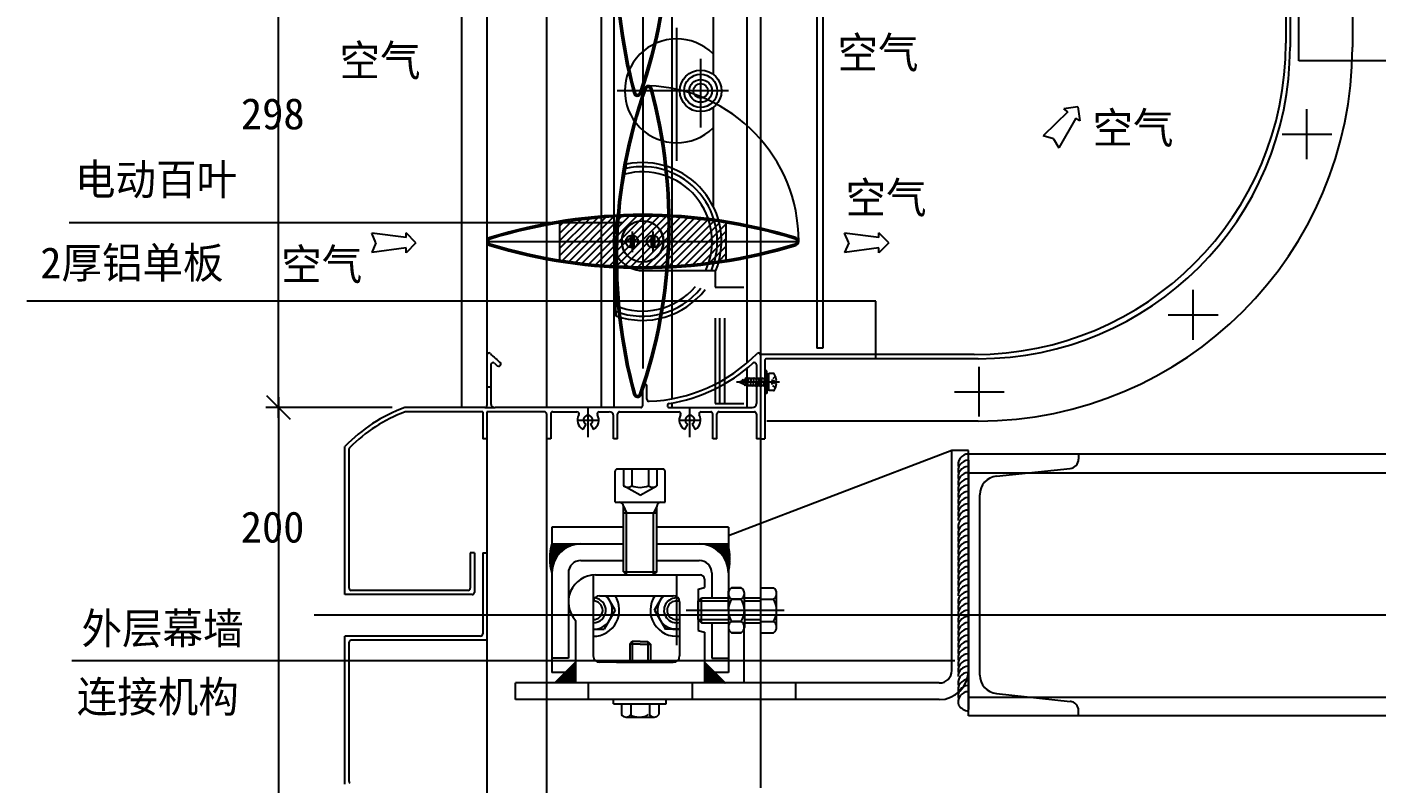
# Model space of a CAD drawing. Header units: metres. Extents: x 5548 to 7378, y 3271 to 4578.
# Drawn here: x 5577 to 6226, y 3837 to 4201 of the extents above; entities that cross this region are included whole.
import ezdxf

# ---------------------------------------------------------------- set-up
doc = ezdxf.new("R2010")
doc.units = ezdxf.units.M
for name, color, linetype in [('1', 1, 'Continuous'), ('10', 1, 'Continuous'), ('4', 4, 'Continuous'), ('DIM', 4, 'Continuous'), ('H', 4, 'Continuous'), ('型材', 1, 'Continuous'), ('点划线', 1, 'Continuous'), ('虚线', 5, 'Continuous')]:
    doc.layers.add(name, color=color, linetype=linetype)

# ---------------------------------------------------------------- blocks, each defined once
blk = doc.blocks.new('_ArchTick')
at = {"color": 0, "linetype": 'ByBlock'}
blk.add_lwpolyline([(-0.5, -0.5), (0.5, 0.5)], dxfattribs=at)

msp = doc.modelspace()

# ---------------------------------------------------------------- hatches: boundary and pattern name
h = msp.add_hatch()
h.set_pattern_fill('HEX', scale=15)
h.paths.add_polyline_path([(5956.74, 4046.43), (5959.74, 4046.43), (5959.74, 4247.83), (5956.74, 4247.83)])
h.paths.add_polyline_path([(5959.74, 4296.83), (5945.4, 4296.83), (5945.4, 4293.83), (5956.74, 4293.83), (5956.74, 4247.83), (5959.74, 4247.83)])
h = msp.add_hatch()
h.set_pattern_fill('SOLID')
h.paths.add_polyline_path([(5843.24, 3952.23), (5829.24, 3952.23, 0.13), (5829.24, 3938.23, -0.41)])
h = msp.add_hatch()
h.set_pattern_fill('SOLID')
h.paths.add_polyline_path([(5900.24, 3952.23), (5914.24, 3952.23, -0.13), (5914.24, 3938.23, 0.41)])
h = msp.add_hatch()
h.set_pattern_fill('SOLID')
h.paths.add_polyline_path([(5840.74, 3895.23), (5830.74, 3885.23), (5840.74, 3885.23)])
h = msp.add_hatch()
h.set_pattern_fill('SOLID')
h.paths.add_polyline_path([(5902.74, 3895.23), (5912.74, 3885.23), (5902.74, 3885.23)])
at = {"layer": '1'}
h = msp.add_hatch(dxfattribs=at)
h.set_pattern_fill('ANSI31', scale=10)
h.paths.add_polyline_path([(5800, 4027.79), (5797, 4027.79, -0.41), (5798, 4026.79), (5798, 4022.79), (5801, 4022.79, -0.41), (5800, 4023.79)])
h = msp.add_hatch(dxfattribs=at)
h.set_pattern_fill('ANSI31', scale=10)
h.paths.add_polyline_path([(5800, 4022.54), (5797, 4022.54, -0.41), (5798, 4021.54), (5798, 4017.54), (5801, 4017.54, -0.41), (5800, 4018.54)])
at = {"layer": 'H'}
h = msp.add_hatch(dxfattribs=at)
h.set_pattern_fill('ANSI31', scale=0.8)
h.paths.add_polyline_path([(5913.04, 4106.4, 0.05), (5873.04, 4110.03), (5873.04, 4097.83), (5913.04, 4097.83)])
h.paths.add_polyline_path([(5913.04, 4097.83), (5873.04, 4097.83), (5873.04, 4085.63, 0.05), (5913.04, 4089.27)])
h.paths.add_polyline_path([(5873.04, 4110.03, 0.05), (5833.04, 4106.4), (5833.04, 4097.83), (5873.04, 4097.83)])
h.paths.add_polyline_path([(5873.04, 4097.83), (5833.04, 4097.83), (5833.04, 4089.27, 0.05), (5873.04, 4085.63)])

# ---------------------------------------------------------------- linework, layer by layer
for p, q in [((5853.04, 4322.83), (5853.04, 4017.83)), ((5859.04, 4322.83), (5859.04, 4017.83)), ((5887.04, 4322.83), (5887.04, 4022.08)), ((5923.04, 4322.83), (5923.04, 4039.22)), ((5873.04, 4312.02), (5873.04, 4036.65)), ((5906.89, 4307.95), (5906.89, 4178.33)), ((6188.77, 4184.83), (6188.77, 4247.83)), ((5889.39, 4136.7), (5889.39, 4200.62)), ((5900.89, 4185.81), (5900.89, 4152.68)), ((5914.23, 4170.33), (5860.75, 4170.33)), ((5906.89, 4162.33), (5906.89, 4114.8)), ((6192.65, 4137.47), (6192.65, 4161.47)), ((6180.65, 4149.47), (6204.65, 4149.47)), ((5859.11, 4100.26), (5865.24, 4135.05)), ((5833.04, 4106.8), (5833.04, 4088.86)), ((5913.04, 4106.8), (5913.04, 4088.86)), ((5798.04, 4097.83), (5948.04, 4097.83)), ((5855.79, 4097.83), (5916.3, 4097.83)), ((5888.74, 4097.83), (5857.04, 4097.83)), ((5858.9, 4097.34), (5860.14, 4062.04)), ((5867.09, 4100.34), (5867.09, 4095.33)), ((5867.89, 4102.59), (5867.89, 4092.59)), ((5868.69, 4100.34), (5868.69, 4095.33)), ((5877.09, 4100.34), (5877.09, 4095.33)), ((5877.89, 4102.59), (5877.89, 4092.59)), ((5878.69, 4100.34), (5878.69, 4095.33)), ((5872.89, 4083.83), (5908.22, 4083.83)), ((5907.89, 4083.83), (5907.89, 4075.83)), ((5907.89, 4075.83), (5921.69, 4075.83)), ((6137.85, 4050.46), (6137.85, 4074.46)), ((5907.89, 4060.83), (5907.89, 4019.83)), ((5909.89, 4060.83), (5909.89, 4019.83)), ((5912.39, 4060.83), (5912.39, 4019.83)), ((6125.85, 4062.46), (6149.85, 4062.46)), ((5923.04, 4036.62), (5923.04, 4017.83)), ((6034.99, 4013.47), (6034.99, 4037.47)), ((6022.99, 4025.47), (6046.99, 4025.47)), ((5887.04, 4020.04), (5887.04, 4017.83)), ((5907.89, 4019.83), (5921.69, 4019.83)), ((5829.74, 4015.83), (5841.38, 4015.83)), ((5846.74, 4003.66), (5846.74, 4017.83)), ((5852.11, 4015.83), (5856.91, 4015.83)), ((5858.91, 4002.83), (5858.91, 4013.83)), ((5860.91, 4002.83), (5860.91, 4014.83)), ((5895.74, 4003.66), (5895.74, 4017.83)), ((5841.59, 4011.82), (5851.89, 4011.82)), ((5845.61, 4009.87), (5844.17, 4007.36)), ((5847.87, 4009.87), (5849.32, 4007.36)), ((5890.59, 4011.82), (5900.89, 4011.82)), ((5894.61, 4009.87), (5893.17, 4007.36)), ((5896.87, 4009.87), (5898.32, 4007.36)), ((5859.74, 3972.23), (5859.74, 3987.23)), ((5882.74, 3988.23), (5860.74, 3988.23)), ((5863.74, 3988.23), (5863.74, 3980.23)), ((5867.74, 3988.23), (5867.74, 3980.23)), ((5875.74, 3988.23), (5875.74, 3980.23)), ((5879.74, 3988.23), (5879.74, 3980.23)), ((5883.74, 3972.23), (5883.74, 3987.23)), ((5871.74, 3975.61), (5863.74, 3980.23)), ((5871.74, 3975.61), (5879.74, 3980.23)), ((5859.74, 3972.23), (5871.74, 3972.23)), ((5863.73, 3970.42), (5865.24, 3967.23)), ((5863.74, 3938.73), (5863.74, 3970.23)), ((5863.74, 3967.23), (5879.74, 3967.23)), ((5865.24, 3937.23), (5865.24, 3967.23)), ((5871.74, 3972.23), (5883.74, 3972.23)), ((5879.74, 3970.23), (5878.24, 3967.23)), ((5878.24, 3937.23), (5878.24, 3967.23)), ((5879.74, 3938.73), (5879.74, 3970.23)), ((5849.24, 3937.03), (5849.24, 3903.43)), ((5863.74, 3938.73), (5879.74, 3938.73)), ((5863.74, 3938.73), (5865.24, 3937.23)), ((5879.74, 3938.73), (5878.24, 3937.23)), ((5889.24, 3937.03), (5889.24, 3903.43)), ((5914.24, 3920.23), (5914.24, 3929.45)), ((5915.74, 3931.01), (5920.46, 3931.01)), ((5920.46, 3931.01), (5915.74, 3931.01)), ((5921.96, 3920.23), (5921.96, 3928.57)), ((5929.74, 3931.01), (5935.96, 3931.01)), ((5937.46, 3912.04), (5937.46, 3928.57)), ((5859.8, 3920.23), (5855.75, 3927.23)), ((5878.68, 3920.23), (5882.73, 3927.23)), ((5899.74, 3924.73), (5901.24, 3926.23)), ((5899.74, 3915.73), (5899.74, 3924.73)), ((5899.74, 3924.73), (5914.24, 3924.73)), ((5901.24, 3914.23), (5901.24, 3926.23)), ((5901.24, 3926.23), (5914.24, 3926.23)), ((5920.46, 3925.62), (5915.74, 3925.62)), ((5915.74, 3925.62), (5920.46, 3925.62)), ((5921.96, 3926.23), (5929.74, 3926.23)), ((5921.96, 3924.73), (5929.74, 3924.73)), ((5929.74, 3925.62), (5935.96, 3925.62)), ((5859.8, 3920.23), (5854.5, 3911.07)), ((5878.68, 3920.23), (5883.97, 3911.07)), ((5893.9, 3920.23), (5941.14, 3920.23)), ((5899.74, 3915.73), (5901.24, 3914.23)), ((5899.74, 3915.73), (5914.24, 3915.73)), ((5914.24, 3920.23), (5914.24, 3911)), ((5915.74, 3914.84), (5920.46, 3914.84)), ((5920.46, 3914.84), (5915.74, 3914.84)), ((5921.96, 3920.23), (5921.96, 3911.89)), ((5921.96, 3915.73), (5929.74, 3915.73)), ((5929.74, 3914.84), (5935.96, 3914.84)), ((5849.24, 3911.07), (5854.5, 3911.07)), ((5890.74, 3911.07), (5883.97, 3911.07)), ((5901.24, 3914.23), (5914.24, 3914.23)), ((5920.46, 3909.44), (5915.74, 3909.44)), ((5915.74, 3909.44), (5920.46, 3909.44)), ((5921.96, 3914.23), (5929.74, 3914.23)), ((5929.74, 3909.44), (5935.96, 3909.44)), ((5867.99, 3905.23), (5866.74, 3903.98)), ((5871.74, 3903.98), (5866.74, 3903.98)), ((5866.74, 3903.98), (5866.74, 3895.23)), ((5871.74, 3905.23), (5867.99, 3905.23)), ((5867.99, 3905.23), (5867.99, 3895.23)), ((5871.74, 3905.23), (5875.49, 3905.23)), ((5871.74, 3903.98), (5876.74, 3903.98)), ((5875.49, 3905.23), (5875.49, 3895.23)), ((5875.49, 3905.23), (5876.74, 3903.98)), ((5876.74, 3903.98), (5876.74, 3895.23)), ((5840.74, 3895.23), (5830.74, 3885.23)), ((5860.36, 3895.23), (5887.74, 3895.23)), ((5902.74, 3895.23), (5912.74, 3885.23)), ((5858.99, 3875.23), (5858.99, 3877.23)), ((5884.33, 3875.23), (5884.33, 3877.23)), ((5862.75, 3875.23), (5862.75, 3870.04)), ((5867.24, 3875.23), (5867.24, 3870.04)), ((5876.23, 3875.23), (5876.23, 3870.04)), ((5880.72, 3875.23), (5880.72, 3870.04)), ((5864.91, 3868.79), (5878.69, 3868.79))]:
    msp.add_line(p, q)
for points in [[(5877.52, 4316.35, 0.74), (5873.7, 4316.49, 0.15), (5868.56, 4169.31, 0.74), (5872.38, 4169.18, 0.15)], [(5876.75, 4316.14, 0.74), (5874.46, 4316.22, 0.15), (5869.34, 4169.52, 0.74), (5871.63, 4169.44, 0.15)], [(5877.52, 4171.35, 0.74), (5873.7, 4171.49, 0.15), (5868.56, 4024.31, 0.74), (5872.38, 4024.18, 0.15)], [(5876.75, 4171.14, 0.74), (5874.46, 4171.22, 0.15), (5869.34, 4024.52, 0.74), (5871.63, 4024.44, 0.15)], [(5946.67, 4095.92, 0.74), (5946.67, 4099.74, 0.15), (5799.41, 4099.74, 0.74), (5799.41, 4095.92, 0.15)], [(5946.44, 4096.69, 0.74), (5946.44, 4098.98, 0.15), (5799.65, 4098.98, 0.74), (5799.65, 4096.69, 0.15)]]:
    msp.add_lwpolyline(points, format="xyb", close=True)
for centre, radius in [((5900.89, 4170.33), 10), ((5900.89, 4170.33), 8), ((5900.89, 4170.33), 5.5), ((5900.89, 4170.33), 3.5), ((5872.89, 4097.83), 10), ((5873.04, 4097.83), 10), ((5867.89, 4097.83), 3), ((5877.89, 4097.83), 3)]:
    msp.add_circle(centre, radius)
for centre, radius, start, end in [((5889.39, 4170.33), 25, 45.57, 314.43), ((5872.89, 4097.83), 38, 338.38, 101.62), ((5872.89, 4097.83), 33.5, 335.3, 104.7), ((5872.89, 4097.83), 36, 337.11, 102.89), ((5872.89, 4097.83), 14, 170, 270), ((5867.89, 4097.83), 2.63, 72.27, 107.73), ((5877.89, 4097.83), 2.63, 72.27, 107.73), ((5867.89, 4097.83), 2.63, 252.27, 287.73), ((5877.89, 4097.83), 2.63, 252.27, 287.73), ((5872.89, 4097.83), 33.5, 247.3, 319.53), ((5872.89, 4097.83), 36, 249.11, 321.28), ((5872.89, 4097.83), 38, 250.38, 322.5), ((5841.38, 4014.83), 1, 330.71, 90), ((5846.74, 4011.82), 5.15, 150.71, 240), ((5846.74, 4011.82), 2.25, 300, 240), ((5846.74, 4011.82), 5.15, 300, 29.29), ((5852.11, 4014.83), 1, 90, 209.29), ((5856.91, 4013.83), 2, 0, 90), ((5890.38, 4014.83), 1, 330.71, 90), ((5895.74, 4011.82), 5.15, 150.71, 240), ((5895.74, 4011.82), 2.25, 300, 240), ((5895.74, 4011.82), 5.15, 300, 29.29), ((5901.11, 4014.83), 1, 90, 209.29), ((6029.74, 3990.48), 5, 90, 197.46), ((6029.74, 3987.48), 5, 90, 197.46), ((5860.74, 3987.23), 1, 90, 180), ((5882.74, 3987.23), 1, 0, 90), ((6029.74, 3984.48), 5, 90, 197.46), ((6029.74, 3981.48), 5, 90, 197.46), ((5865.74, 3982.83), 3.28, 232.39, 307.61), ((5871.74, 3989.71), 10.29, 247.12, 292.88), ((5877.74, 3982.83), 3.28, 232.39, 307.61), ((6029.74, 3978.48), 5, 90, 197.46), ((6029.74, 3975.48), 5, 90, 197.46), ((6029.74, 3972.48), 5, 90, 197.46), ((6029.74, 3969.48), 5, 90, 197.46), ((5861.74, 3970.23), 2, 0, 90), ((5881.74, 3970.23), 2, 90, 180), ((6029.74, 3966.48), 5, 90, 197.46), ((6029.74, 3963.48), 5, 90, 180), ((6029.74, 3960.48), 5, 90, 198.96), ((6029.74, 3957.23), 5, 90, 197.46), ((6029.74, 3954.23), 5, 90, 197.46), ((6029.74, 3951.23), 5, 90, 197.46), ((6029.74, 3948.23), 5, 90, 197.46), ((6029.74, 3945.23), 5, 90, 197.46), ((6029.74, 3942.23), 5, 90, 197.46), ((6029.74, 3939.23), 5, 90, 197.46), ((6029.74, 3936.23), 5, 90, 197.46), ((5850.24, 3924.23), 13, 90, 223.05), ((6029.74, 3933.23), 5, 90, 197.46), ((6029.74, 3930.23), 5, 90, 197.46), ((5917.39, 3928.32), 3.16, 121.49, 238.51), ((5918.81, 3928.32), 3.16, 301.49, 58.51), ((5934.31, 3928.32), 3.16, 301.49, 58.51), ((6029.74, 3927.23), 5, 90, 180), ((6029.74, 3924.23), 5, 90, 196.22), ((5849.24, 3920.23), 9.15, 270, 49.87), ((5849.24, 3920.23), 12.52, 270, 34), ((5849.24, 3920.23), 6, 270, 83.06), ((5849.24, 3920.23), 4.5, 270, 89.47), ((5889.24, 3920.23), 12.52, 146, 276.88), ((5889.24, 3920.23), 9.15, 130.13, 279.43), ((5889.24, 3920.23), 6, 82.52, 284.48), ((5889.24, 3920.23), 4.5, 70.67, 289.47), ((5924.68, 3920.23), 10.44, 148.91, 180), ((5911.52, 3920.23), 10.44, 0, 31.09), ((5927.02, 3920.23), 10.44, 328.91, 31.09), ((6029.74, 3921.44), 5, 90, 197.46), ((6029.74, 3918.44), 5, 90, 197.46), ((5917.39, 3912.14), 3.16, 121.49, 238.51), ((5924.68, 3920.23), 10.44, 180, 211.09), ((5911.52, 3920.23), 10.44, 328.91, 0), ((5918.81, 3912.14), 3.16, 301.49, 58.51), ((5934.29, 3912.14), 3.17, 301.77, 58.23), ((6029.74, 3915.28), 5, 90, 197.46), ((6029.74, 3912.28), 5, 90, 197.46), ((6029.74, 3909.28), 5, 90, 197.46), ((6029.74, 3906.28), 5, 90, 197.46), ((6029.74, 3903.28), 5, 90, 197.46), ((6029.74, 3900.28), 5, 90, 197.46), ((6029.74, 3897.28), 5, 90, 197.46), ((6029.74, 3894.28), 5, 90, 197.46), ((6029.74, 3891.28), 5, 90, 197.46), ((6029.74, 3888.28), 5, 90, 180), ((6029.74, 3885.28), 5, 90, 198.96), ((6029.74, 3882.04), 5, 90, 197.46), ((6029.74, 3879.04), 5, 90, 197.46), ((6029.74, 3876.04), 5, 90, 197.46), ((5865, 3871.43), 2.64, 211.77, 328.23), ((5871.36, 3877.49), 8.7, 238.91, 301.09), ((5878.48, 3871.42), 2.63, 211.49, 328.51)]:
    msp.add_arc(centre, radius, start, end)
at = {"layer": '1'}
for p, q in [((5826.74, 4321.83), (5826.74, 4017.83)), ((5798, 4314.83), (5798, 4027.79)), ((5959.74, 4299.83), (5959.74, 4046.43)), ((6182.5, 4299.83), (6182.5, 4193.37)), ((6214.5, 4297.83), (6214.5, 4191.37)), ((5929.74, 4296.83), (5929.74, 3997.83)), ((5956.74, 4293.83), (5956.74, 4046.43)), ((6184.5, 4296.83), (6184.5, 4191.37)), ((6415.74, 4184.83), (6188.77, 4184.83)), ((6082.44, 4162.58), (6075.72, 4161.7)), ((6077.55, 4160.29), (6075.72, 4161.7)), ((6082.44, 4162.58), (6083.32, 4155.85)), ((6077.55, 4160.29), (6065.74, 4148.63)), ((6081.49, 4157.26), (6073.22, 4142.86)), ((6083.32, 4155.85), (6081.49, 4157.26)), ((6070.68, 4147.31), (6065.74, 4148.63)), ((6070.68, 4147.31), (6073.22, 4142.86)), ((5744.64, 4097.17), (5742.66, 4101.89)), ((5759.11, 4099.66), (5742.66, 4101.89)), ((5744.64, 4097.17), (5742.66, 4092.45)), ((5759.11, 4099.66), (5759.11, 4101.96)), ((5763.91, 4097.17), (5759.11, 4101.96)), ((5763.91, 4097.17), (5759.11, 4092.37)), ((5986.61, 4099.66), (5970.16, 4101.89)), ((5972.13, 4097.17), (5970.16, 4101.89)), ((5972.13, 4097.17), (5970.16, 4092.45)), ((5991.4, 4097.17), (5986.61, 4101.96)), ((5986.61, 4099.66), (5986.61, 4101.96)), ((5991.4, 4097.17), (5986.61, 4092.37)), ((5759.11, 4094.68), (5742.66, 4092.45)), ((5759.11, 4092.37), (5759.11, 4094.68)), ((5986.61, 4094.68), (5970.16, 4092.45)), ((5986.61, 4092.37), (5986.61, 4094.68)), ((5959.74, 4046.43), (5956.74, 4046.43)), ((5800, 4038.48), (5800, 4019.83)), ((5804.7, 4038.76), (5804.7, 4039.22)), ((5927.74, 4038.48), (5927.74, 4019.83)), ((6032.5, 4043.37), (5929.74, 4043.37)), ((5931.74, 4040.37), (5931.74, 4002.83)), ((6034.5, 4041.37), (5932.74, 4041.37)), ((5798, 4027.79), (5800, 4027.79)), ((5798, 4027.79), (5798, 4018.83)), ((5873.04, 4026.11), (5874.04, 4028.83)), ((5873.04, 4018.83), (5873.04, 4026.11)), ((5875.04, 4028.83), (5873.95, 4028.83)), ((5875.04, 4021.85), (5875.04, 4028.83)), ((5797, 4017.83), (5758.48, 4017.83)), ((5796, 4015.83), (5759.01, 4015.83)), ((5796, 4015.83), (5796, 4002.83)), ((5797, 4017.83), (5802, 4017.83)), ((5825.74, 4015.83), (5798, 4015.83)), ((5798, 4015.83), (5798, 3819.83)), ((5872.04, 4017.83), (5802, 4017.83)), ((5826.74, 4014.83), (5826.74, 3820.83)), ((5861.91, 4015.83), (5890.38, 4015.83)), ((5885.91, 4017.83), (5925.74, 4017.83)), ((5901.11, 4015.83), (5905.74, 4015.83)), ((5909.74, 4015.83), (5926.74, 4015.83)), ((5927.74, 4014.83), (5927.74, 4002.83)), ((5929.74, 4017.83), (5929.74, 4002.83)), ((6034.5, 4011.37), (5932.74, 4011.37)), ((5729.74, 3927.83), (5729.74, 3999.12)), ((5798, 4002.83), (5796, 4002.83)), ((5828.74, 4002.83), (5826.74, 4002.83)), ((5860.91, 4002.83), (5858.91, 4002.83)), ((5908.74, 4002.83), (5906.74, 4002.83)), ((5929.74, 4002.83), (5927.74, 4002.83)), ((5929.74, 4002.83), (5931.74, 4002.83)), ((5731.74, 3930.83), (5731.74, 3997.9)), ((5929.74, 3997.83), (5929.74, 3834.83)), ((6291.74, 3995.48), (6029.74, 3995.48)), ((6029.74, 3992.48), (6029.74, 3872.48)), ((6029.74, 3986.48), (6414.74, 3986.48)), ((6043.3, 3984.83), (6078.71, 3988.56)), ((5790, 3947.83), (5790, 3930.83)), ((5792, 3947.83), (5790, 3947.83)), ((5792, 3947.83), (5792, 3928.83)), ((5796, 3947.83), (5796, 3908.83)), ((5796, 3947.83), (5798, 3947.83)), ((5791, 3927.83), (5729.74, 3927.83)), ((5789, 3929.83), (5732.74, 3929.83)), ((6431.74, 3917.83), (5714.96, 3917.83)), ((5795, 3907.83), (5729.74, 3907.83)), ((5729.74, 3836.55), (5729.74, 3907.83)), ((5731.74, 3837.77), (5731.74, 3904.83)), ((5798, 3905.83), (5732.74, 3905.83)), ((6029.74, 3878.48), (6414.74, 3878.48)), ((6043.3, 3880.13), (6078.71, 3876.4)), ((6291.74, 3869.48), (6029.74, 3869.48))]:
    msp.add_line(p, q, dxfattribs=at)
for centre, radius, start, end in [((6032.5, 4193.37), 150, 270, 0), ((6034.5, 4191.37), 150, 270, 0), ((6034.5, 4191.37), 180, 270, 0), ((5873.04, 4097.83), 75.04, 0, 88), ((5799, 4043.17), 1, 44.46, 180), ((5854.7, 4097.83), 77.04, 224.46, 229.53), ((5801, 4038.48), 1, 47.86, 180), ((5854.7, 4097.83), 79.04, 227.86, 229.19), ((5803.7, 4038.76), 1, 229.19, 0), ((5873.04, 4097.83), 77.04, 272.26, 315.54), ((5873.04, 4097.83), 79.04, 279.25, 312.14), ((5926.74, 4038.48), 1, 0, 132.14), ((5928.74, 4043.17), 1, 0, 135.54), ((5932.74, 4040.37), 1, 90, 180), ((5797, 4018.83), 1, 270, 0), ((5802, 4019.83), 2, 180, 270), ((5872.04, 4018.83), 1, 270, 0), ((5876.04, 4021.85), 1, 180, 272.26), ((5885.91, 4018.83), 1, 99.25, 270), ((5925.74, 4019.83), 2, 270, 0), ((5784.21, 3946.9), 75.46, 109.93, 136.2), ((5784.21, 3946.9), 73.46, 110.35, 135.26), ((5759.01, 4014.83), 1, 90, 110.35), ((5825.74, 4014.83), 1, 0, 90), ((5829.74, 4014.83), 1, 90, 180), ((5861.91, 4014.83), 1, 90, 180), ((5905.74, 4014.83), 1, 0, 90), ((5909.74, 4014.83), 1, 90, 180), ((5926.74, 4014.83), 1, 0, 90), ((5732.74, 3997.9), 1, 135.26, 180), ((6078.24, 3993.03), 4.5, 276.01, 0), ((6044.24, 3975.88), 9, 96.01, 180), ((5732.74, 3930.83), 1, 180, 270), ((5789, 3930.83), 1, 270, 0), ((5791, 3928.83), 1, 270, 0), ((5795, 3908.83), 1, 270, 0), ((5732.74, 3904.83), 1, 90, 180), ((6044.24, 3889.08), 9, 180, 263.99), ((6078.24, 3871.93), 4.5, 0, 83.99), ((5732.74, 3837.77), 1, 180, 224.74), ((5732.74, 3837.77), 1, 180, 224.74)]:
    msp.add_arc(centre, radius, start, end, dxfattribs=at)
at = {"layer": '10'}
for p, q in [((5697.69, 4012.83), (5697.69, 4320.83)), ((5863.05, 4106.75), (5596.94, 4106.75)), ((5985.21, 4069.01), (5576.71, 4069.01)), ((5985.21, 4041.8), (5985.21, 4069.01)), ((5697.69, 4022.83), (5697.69, 3812.83)), ((5752.48, 4017.83), (5691.69, 4017.83)), ((5752.48, 4017.83), (5691.69, 4017.83)), ((6023.18, 3895.88), (5598.32, 3895.88))]:
    msp.add_line(p, q, dxfattribs=at)
at = {"layer": '4'}
for p, q in [((5785.74, 4315.83), (5785.74, 4017.83)), ((5826.74, 4014.83), (5826.74, 4002.83)), ((5828.74, 4014.83), (5828.74, 4002.83)), ((5906.74, 4002.83), (5906.74, 4014.83)), ((5908.74, 4002.83), (5908.74, 4014.83))]:
    msp.add_line(p, q, dxfattribs=at)
msp.add_arc((6031.27, 3879.54), 8.04, 218.47, 259.07, dxfattribs=at)
at = {"layer": 'DIM'}
for p, q in [((6021.71, 3997.23), (5914.24, 3956.01)), ((6029.71, 3997.23), (6021.71, 3997.23)), ((6021.71, 3891.23), (6021.71, 3997.23)), ((6029.71, 3943.23), (6029.71, 3997.23)), ((6029.71, 3891.23), (6029.71, 3997.23)), ((5863.74, 3960.23), (5829.24, 3960.23)), ((5829.24, 3960.23), (5829.24, 3890.23)), ((5914.24, 3960.23), (5879.74, 3960.23)), ((5914.24, 3960.23), (5914.24, 3890.23)), ((5829.24, 3952.23), (5863.74, 3952.23)), ((5879.74, 3952.23), (5914.24, 3952.23)), ((5843.24, 3944.23), (5863.74, 3944.23)), ((5879.74, 3944.23), (5900.24, 3944.23)), ((5837.24, 3938.23), (5837.24, 3897.23)), ((5837.24, 3936.23), (5837.24, 3897.23)), ((5850.24, 3937.23), (5900.74, 3937.23)), ((5865.24, 3937.23), (5867.55, 3937.23)), ((5902.74, 3935.23), (5902.74, 3931.29)), ((5906.24, 3938.23), (5906.24, 3926.23)), ((5899.74, 3930.48), (5902.74, 3931.29)), ((5899.74, 3930.48), (5899.74, 3910.48)), ((5929.74, 3931.01), (5929.74, 3909.44)), ((5849.24, 3924.23), (5849.24, 3898.23)), ((5852.24, 3927.23), (5887.74, 3927.23)), ((5890.74, 3924.23), (5890.74, 3898.23)), ((5929.74, 3926.23), (5929.74, 3914.23)), ((5840.74, 3915.36), (5840.74, 3885.23)), ((5899.74, 3910.48), (5902.74, 3909.67)), ((5902.74, 3909.67), (5902.74, 3885.23)), ((5906.24, 3914.23), (5906.24, 3897.23)), ((5921.74, 3914.23), (5921.74, 3885.23)), ((5837.24, 3897.23), (5829.24, 3897.23)), ((5866.96, 3895.23), (5852.24, 3895.23)), ((5906.24, 3897.23), (5914.24, 3897.23)), ((5840.74, 3890.23), (5829.24, 3890.23)), ((5914.24, 3890.23), (5902.74, 3890.23)), ((5811.74, 3877.23), (5811.74, 3885.23)), ((6015.71, 3885.23), (5811.74, 3885.23)), ((5846.74, 3885.15), (5846.74, 3877.23)), ((5896.74, 3885.15), (5896.74, 3877.23)), ((5946.74, 3877.23), (5946.74, 3885.23)), ((6015.71, 3877.23), (5811.74, 3877.23)), ((5858.99, 3875.23), (5884.33, 3875.23))]:
    msp.add_line(p, q, dxfattribs=at)
for centre, radius, start, end in [((5855.59, 3945.23), 27.27, 165.13, 194.87), ((5843.24, 3938.23), 14, 90, 180), ((5900.24, 3938.23), 14, 0, 90), ((5843.24, 3938.23), 6, 90, 180), ((5900.24, 3938.23), 6, 0, 90), ((5900.74, 3935.23), 2, 0, 90), ((5852.24, 3924.23), 3, 90, 180), ((5887.74, 3924.23), 3, 0, 90), ((5852.24, 3898.23), 3, 180, 270), ((5887.74, 3898.23), 3, 270, 0), ((6015.71, 3891.23), 14, 270, 0), ((6015.71, 3891.23), 6, 270, 0)]:
    msp.add_arc(centre, radius, start, end, dxfattribs=at)
at = {"layer": '型材'}
for p, q in [((6029.74, 3869.48), (6029.74, 3995.48)), ((6082.74, 3995.48), (6082.74, 3993.03)), ((6035.24, 3889.08), (6035.24, 3975.88)), ((6082.74, 3869.48), (6082.74, 3871.93))]:
    msp.add_line(p, q, dxfattribs=at)
at = {"layer": '点划线'}
msp.add_line((5938.9, 4030.1), (5918.08, 4030.1), dxfattribs=at)
at = {"layer": '虚线'}
for p, q in [((5921.03, 4030.92), (5921.3, 4031.56)), ((5921.3, 4031.56), (5921.61, 4031.18)), ((5921.61, 4031.18), (5922.4, 4031.52)), ((5922.26, 4028.27), (5922.78, 4032.37)), ((5922.4, 4031.52), (5922.78, 4032.37)), ((5922.78, 4032.37), (5923.23, 4031.81)), ((5923.23, 4031.81), (5923.76, 4031.81)), ((5923.51, 4027.93), (5924.07, 4032.37)), ((5923.76, 4031.81), (5924.07, 4032.37)), ((5924.07, 4032.37), (5924.52, 4031.81)), ((5924.52, 4031.81), (5925.05, 4031.81)), ((5924.8, 4027.93), (5925.36, 4032.37)), ((5925.05, 4031.81), (5925.36, 4032.37)), ((5925.36, 4032.37), (5925.81, 4031.81)), ((5925.81, 4031.81), (5926.34, 4031.81)), ((5926.09, 4027.93), (5926.66, 4032.37)), ((5926.34, 4031.81), (5926.65, 4032.37)), ((5926.65, 4032.37), (5927.1, 4031.81)), ((5927.1, 4031.81), (5927.63, 4031.81)), ((5927.39, 4027.93), (5927.95, 4032.37)), ((5927.63, 4031.81), (5927.95, 4032.37)), ((5927.95, 4032.37), (5928.4, 4031.81)), ((5928.4, 4031.81), (5928.93, 4031.81)), ((5928.68, 4027.93), (5929.24, 4032.37)), ((5928.93, 4031.81), (5929.24, 4032.37)), ((5929.24, 4032.37), (5929.69, 4031.81)), ((5929.69, 4031.81), (5930.22, 4031.81)), ((5929.97, 4027.93), (5930.53, 4032.37)), ((5930.22, 4031.81), (5930.53, 4032.37)), ((5930.53, 4032.37), (5930.98, 4031.81)), ((5930.98, 4031.81), (5931.51, 4031.81)), ((5931.26, 4027.93), (5931.74, 4031.72)), ((5931.51, 4031.81), (5931.74, 4032.22)), ((5932.74, 4035.54), (5931.74, 4035.54)), ((5932.74, 4030.1), (5932.74, 4035.54)), ((5933.74, 4033.9), (5932.74, 4033.9)), ((5933.74, 4026), (5933.74, 4034.19)), ((5933.74, 4026), (5933.74, 4034.19)), ((5935.91, 4034.19), (5933.74, 4034.19)), ((5936.63, 4032.57), (5935.61, 4031.74)), ((5919.26, 4030.15), (5921.03, 4030.92)), ((5921.86, 4029.02), (5919.26, 4030.15)), ((5921.03, 4030.92), (5921.07, 4029.36)), ((5921.61, 4031.18), (5921.07, 4029.36)), ((5922.28, 4028.24), (5921.86, 4029.02)), ((5922.58, 4028.7), (5922.28, 4028.24)), ((5923.05, 4028.5), (5922.58, 4028.7)), ((5923.51, 4027.93), (5923.05, 4028.5)), ((5923.82, 4028.5), (5923.51, 4027.93)), ((5924.35, 4028.5), (5923.82, 4028.5)), ((5924.8, 4027.93), (5924.35, 4028.5)), ((5925.22, 4028.68), (5924.8, 4027.93)), ((5925.64, 4028.5), (5925.22, 4028.68)), ((5926.09, 4027.93), (5925.64, 4028.5)), ((5926.4, 4028.5), (5926.09, 4027.93)), ((5926.93, 4028.5), (5926.4, 4028.5)), ((5927.38, 4027.93), (5926.93, 4028.5)), ((5927.7, 4028.5), (5927.38, 4027.93)), ((5928.22, 4028.5), (5927.7, 4028.5)), ((5928.68, 4027.93), (5928.22, 4028.5)), ((5928.99, 4028.5), (5928.68, 4027.93)), ((5929.52, 4028.5), (5928.99, 4028.5)), ((5929.97, 4027.93), (5929.52, 4028.5)), ((5930.28, 4028.5), (5929.97, 4027.93)), ((5930.81, 4028.5), (5930.28, 4028.5)), ((5931.26, 4027.93), (5930.81, 4028.5)), ((5931.58, 4028.5), (5931.26, 4027.93)), ((5931.74, 4028.5), (5931.58, 4028.5)), ((5933.74, 4029.77), (5932.74, 4030.77)), ((5933.74, 4029.59), (5932.74, 4030.59)), ((5932.74, 4030.1), (5932.74, 4024.65)), ((5933.74, 4026.3), (5932.74, 4026.3)), ((5935.91, 4026), (5933.74, 4026)), ((5935.36, 4031.36), (5935.16, 4030.34)), ((5935.35, 4028.89), (5935.16, 4029.85)), ((5936.62, 4030.69), (5935.41, 4030.46)), ((5936.61, 4029.5), (5935.45, 4029.73)), ((5936.63, 4027.62), (5935.61, 4028.45)), ((5937.37, 4030.84), (5937.13, 4030.79)), ((5937.13, 4029.4), (5937.13, 4030.79)), ((5937.37, 4029.35), (5937.13, 4029.4)), ((5932.74, 4024.65), (5931.74, 4024.65))]:
    msp.add_line(p, q, dxfattribs=at)
for centre, radius, start, end in [((5935.91, 4033.52), 0.67, 27.07, 90), ((5929.21, 4030.1), 8.19, 5.19, 27.07), ((5935.91, 4026.67), 0.67, 270, 332.93), ((5929.21, 4030.1), 8.19, 332.93, 354.81)]:
    msp.add_arc(centre, radius, start, end, dxfattribs=at)

# ---------------------------------------------------------------- block references
at = {"layer": '10', "xscale": 11.2, "yscale": 11.2, "zscale": 11.2}
for rotation in [270, 90]:
    msp.add_blockref('_ArchTick', (5697.69, 4017.83), dxfattribs=dict(at, rotation=rotation))

# ---------------------------------------------------------------- texts
at = {"layer": '1'}
for p in [(5727.12, 4177.43), (5966.72, 4181.24), (6089.43, 4144.97), (5970.62, 4111.38), (5699.04, 4079.28)]:
    msp.add_text('空气', height=15, dxfattribs=at).set_placement(p)
at = {"layer": '10', "char_height": 15, "attachment_point": 1}
for s, insert in [('\\A1;298', (5679.69, 4166.83)), ('\\A1;200', (5679.6, 3967.85))]:
    msp.add_mtext(s, dxfattribs=dict(at, insert=insert))
at = {"layer": '4'}
for s, p in [('外层幕墙', (5602.94, 3903.97)), ('连接机构', (5600.65, 3871.11))]:
    msp.add_text(s, height=15, dxfattribs=at).set_placement(p)
at = {"layer": '4', "char_height": 15, "attachment_point": 1}
for s, insert in [('电动百叶', (5599.81, 4135.17)), ('2厚铝单板', (5583.08, 4095.03))]:
    msp.add_mtext(s, dxfattribs=dict(at, insert=insert))

doc.saveas('drawing.dxf')
